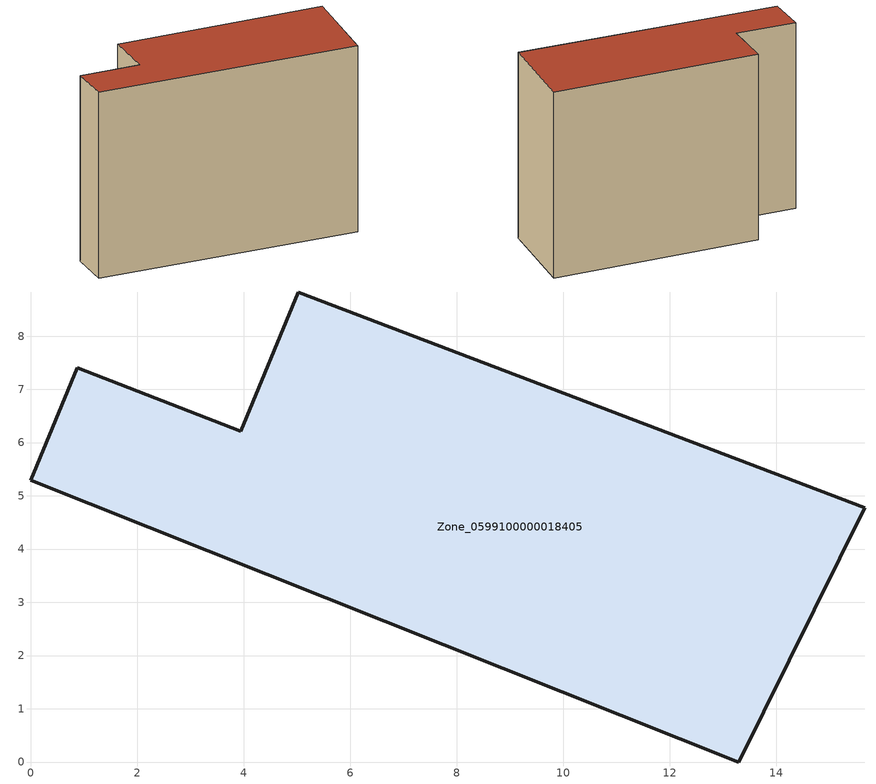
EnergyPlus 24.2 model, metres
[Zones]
Zone_0599100000018405
 floor ground (C_G): 13.3,0 0,5.29 0.87,7.41 3.94,6.21 5.02,8.83 15.66,4.78 z0
 wall outside (C_F): 3.94,6.21 0.87,7.41 0,5.29 13.3,0 15.66,4.78 5.02,8.83 3.94,6.21 z0:10.21
 roof outside (C_R): 15.66,4.78 5.02,8.83 3.94,6.21 0.87,7.41 0,5.29 13.3,0 z10.21
[BUILDING]
Pand.0599100000018405: North Axis=0; Terrain=City; Loads Convergence Tolerance Value=0.04; Temperature Convergence Tolerance Value=0.4; Solar Distribution=FullExterior; Maximum Number of Warmup Days=25; Minimum Number of Warmup Days=1
[Site:Location]
Rotterdam.The.Hague.AP_ZH_NLD Design_Conditions: Latitude=51.96; Longitude=4.45; Time Zone=1; Elevation=-4.5
[SITE:GROUNDTEMPERATURE:BUILDINGSURFACE]
18, 18, 18, 18, 18, 18, 18, 18, 18, 18, 18, 18
[MATERIAL] Thermal Absorptance=0.9; Solar Absorptance=0.7; Visible Absorptance=0.7
Name | Roughness | Thickness | Conductivity | Density | Specific Heat
G.TI.1946 | MediumSmooth | 0.15 | 1 | 540 | 1210
F.TI.1946 | Rough | 0.3 | 0.857143 | 1920 | 840
R.TI.1946 | MediumRough | 0.2 | 0.1 | 1500 | 1000
[CONSTRUCTION]
C_G: G.TI.1946
C_F: F.TI.1946
C_R: R.TI.1946
[ZONE]
Zone_0599100000018405: Type=1; Multiplier=1; Ceiling Height=Autocalculate; Volume=Autocalculate; Floor Area=autocalculate; Part of Total Floor Area=Yes
[ZONEINFILTRATION:DESIGNFLOWRATE]
Infil_Zone_0599100000018405: Zone or ZoneList or Space or SpaceList=Zone_0599100000018405; Schedule=AlwaysOn; Design Flow Rate Calculation Method=Flow/Area; Flow Rate per Floor Area=0.003; Constant Term Coefficient=1; Temperature Term Coefficient=0; Velocity Term Coefficient=0; Velocity Squared Term Coefficient=0
[HVACTEMPLATE:ZONE:IDEALLOADSAIRSYSTEM]
Zone_0599100000018405: Maximum Heating Supply Air Temperature=50; Minimum Cooling Supply Air Temperature=13; Maximum Heating Supply Air Humidity Ratio=0.0156; Minimum Cooling Supply Air Humidity Ratio=0.0077; Heating Limit=NoLimit; Cooling Limit=NoLimit; Dehumidification Control Type=ConstantSensibleHeatRatio; Cooling Sensible Heat Ratio=0.7; Dehumidification Setpoint=60; Humidification Control Type=None; Humidification Setpoint=30; Outdoor Air Method=None; Outdoor Air Flow Rate per Person=0.00944; Outdoor Air Flow Rate per Zone Floor Area=0; Outdoor Air Flow Rate per Zone=0; Demand Controlled Ventilation Type=None; Outdoor Air Economizer Type=NoEconomizer; Heat Recovery Type=None; Sensible Heat Recovery Effectiveness=0.7; Latent Heat Recovery Effectiveness=0.65
[ZONECONTROL:THERMOSTAT]
ThermostatControl_Zone_0599100000018405: Zone or ZoneList=Zone_0599100000018405; Control Type Schedule=DualSetpointControlType; Control 1=Thermostat_Zone_0599100000018405; Temperature Difference Between Cutout And Setpoint=0
[THERMOSTATSETPOINT:DUALSETPOINT]
Thermostat_Zone_0599100000018405: Heating Setpoint Temperature Schedule=HeatingSetpoint_Zone_0599100000018405; Cooling Setpoint Temperature Schedule=CoolingSetpoint_Zone_0599100000018405
[SCHEDULE:COMPACT]
HeatingSetpoint_Zone_0599100000018405: Through: 12/31, For: AllDays, Until: 24:00, 21
CoolingSetpoint_Zone_0599100000018405: Through: 12/31, For: AllDays, Until: 24:00, 24
DualSetpointControlType: Through: 12/31, For: AllDays, Until: 24:00, 4
AlwaysOn: Through: 12/31, For: AllDays, Until: 24:00, 1
